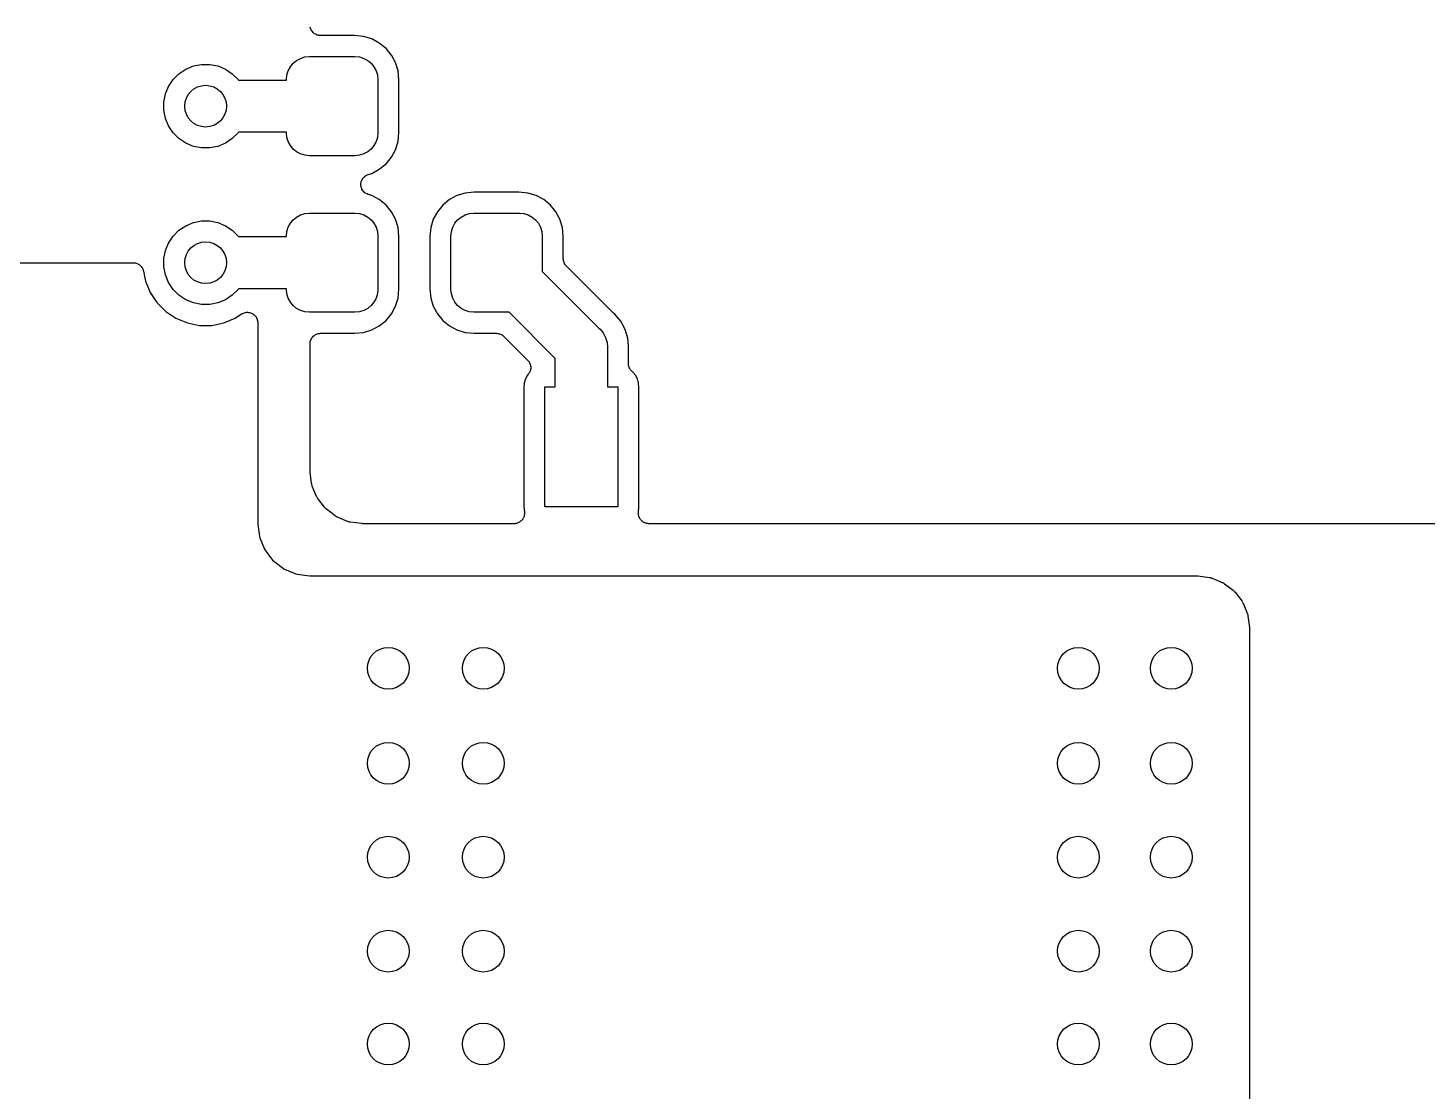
# Model space of a CAD drawing. Extents: x 57.2 to 140.8, y -181.8 to -103.2.
# Drawn here: x 101.8 to 115.2, y -128.44 to -118.25 of the extents above; entities that cross this region are included whole.
import ezdxf

# ---------------------------------------------------------------- set-up
doc = ezdxf.new("R2010")
doc.units = 0
doc.layers.add('BLACK', color=7, linetype='CONTINUOUS')

msp = doc.modelspace()

# ---------------------------------------------------------------- linework, layer by layer
at = {"layer": 'BLACK', "linetype": 'CONTINUOUS'}
for p, q in [((104.505, -118.252), (104.502, -118.243)), ((104.507, -118.261), (104.505, -118.252)), ((104.508, -118.262), (104.507, -118.261)), ((104.507, -118.261), (104.507, -118.261)), ((104.512, -118.27), (104.508, -118.262)), ((104.516, -118.278), (104.512, -118.27)), ((104.517, -118.279), (104.516, -118.278)), ((104.523, -118.286), (104.517, -118.279)), ((104.517, -118.279), (104.517, -118.279)), ((104.529, -118.294), (104.523, -118.286)), ((104.536, -118.3), (104.529, -118.294)), ((104.529, -118.294), (104.529, -118.294)), ((104.529, -118.294), (104.529, -118.294)), ((104.544, -118.306), (104.536, -118.3)), ((104.552, -118.311), (104.544, -118.306)), ((104.544, -118.306), (104.544, -118.306)), ((104.544, -118.306), (104.544, -118.306)), ((104.561, -118.315), (104.552, -118.311)), ((104.561, -118.316), (104.561, -118.315)), ((104.57, -118.319), (104.561, -118.316)), ((104.561, -118.316), (104.561, -118.316)), ((104.579, -118.321), (104.57, -118.319)), ((104.58, -118.321), (104.579, -118.321)), ((104.58, -118.322), (104.58, -118.321)), ((104.589, -118.322), (104.58, -118.322)), ((104.599, -118.324), (104.589, -118.322)), ((104.6, -118.324), (104.599, -118.324)), ((104.599, -118.324), (104.599, -118.324)), ((104.599, -118.324), (104.599, -118.324)), ((104.599, -118.324), (104.599, -118.324)), ((104.926, -118.324), (104.6, -118.324)), ((105.013, -118.332), (104.926, -118.324)), ((105.092, -118.356), (105.013, -118.332)), ((105.164, -118.395), (105.092, -118.356)), ((105.228, -118.447), (105.164, -118.395)), ((105.28, -118.511), (105.228, -118.447)), ((103.383, -118.615), (103.461, -118.6)), ((103.461, -118.6), (103.539, -118.6)), ((103.539, -118.6), (103.617, -118.615)), ((104.312, -118.622), (104.339, -118.589)), ((104.339, -118.589), (104.372, -118.562)), ((104.372, -118.562), (104.41, -118.542)), ((104.41, -118.542), (104.451, -118.529)), ((104.451, -118.529), (104.494, -118.525)), ((104.494, -118.525), (104.931, -118.525)), ((104.931, -118.525), (104.974, -118.529)), ((104.974, -118.529), (105.015, -118.542)), ((105.015, -118.542), (105.053, -118.562)), ((105.053, -118.562), (105.086, -118.589)), ((105.086, -118.589), (105.113, -118.622)), ((105.319, -118.583), (105.28, -118.511)), ((105.343, -118.662), (105.319, -118.583)), ((103.189, -118.745), (103.245, -118.689)), ((103.245, -118.689), (103.311, -118.646)), ((103.311, -118.646), (103.383, -118.615)), ((103.617, -118.615), (103.689, -118.646)), ((103.689, -118.646), (103.755, -118.689)), ((103.755, -118.689), (103.811, -118.745)), ((104.275, -118.744), (104.279, -118.701)), ((104.279, -118.701), (104.292, -118.66)), ((104.292, -118.66), (104.312, -118.622)), ((105.113, -118.622), (105.133, -118.66)), ((105.133, -118.66), (105.146, -118.701)), ((105.146, -118.701), (105.15, -118.744)), ((105.351, -118.749), (105.343, -118.662)), ((103.115, -118.883), (103.146, -118.811)), ((103.146, -118.811), (103.189, -118.745)), ((103.811, -118.745), (103.814, -118.75)), ((103.814, -118.75), (104.275, -118.75)), ((104.275, -118.75), (104.275, -118.744)), ((105.15, -118.744), (105.15, -119.256)), ((105.351, -119.251), (105.351, -118.749)), ((103.1, -118.961), (103.115, -118.883)), ((103.1, -119.039), (103.1, -118.961)), ((103.115, -119.117), (103.1, -119.039)), ((103.146, -119.189), (103.115, -119.117)), ((103.189, -119.255), (103.146, -119.189)), ((103.245, -119.311), (103.189, -119.255)), ((103.811, -119.255), (103.755, -119.311)), ((103.814, -119.25), (103.811, -119.255)), ((104.275, -119.25), (103.814, -119.25)), ((104.275, -119.256), (104.275, -119.25)), ((104.279, -119.299), (104.275, -119.256)), ((105.15, -119.256), (105.146, -119.299)), ((105.343, -119.338), (105.351, -119.251)), ((103.311, -119.354), (103.245, -119.311)), ((103.383, -119.385), (103.311, -119.354)), ((103.461, -119.4), (103.383, -119.385)), ((103.539, -119.4), (103.461, -119.4)), ((103.617, -119.385), (103.539, -119.4)), ((103.689, -119.354), (103.617, -119.385)), ((103.755, -119.311), (103.689, -119.354)), ((104.292, -119.34), (104.279, -119.299)), ((104.312, -119.378), (104.292, -119.34)), ((104.339, -119.411), (104.312, -119.378)), ((105.113, -119.378), (105.086, -119.411)), ((105.133, -119.34), (105.113, -119.378)), ((105.146, -119.299), (105.133, -119.34)), ((105.319, -119.417), (105.343, -119.338)), ((104.372, -119.438), (104.339, -119.411)), ((104.41, -119.458), (104.372, -119.438)), ((104.451, -119.471), (104.41, -119.458)), ((104.494, -119.475), (104.451, -119.471)), ((104.931, -119.475), (104.494, -119.475)), ((104.974, -119.471), (104.931, -119.475)), ((105.015, -119.458), (104.974, -119.471)), ((105.053, -119.438), (105.015, -119.458)), ((105.086, -119.411), (105.053, -119.438)), ((105.228, -119.553), (105.28, -119.489)), ((105.28, -119.489), (105.319, -119.417)), ((105.017, -119.679), (105.024, -119.673)), ((105.024, -119.672), (105.032, -119.667)), ((105.024, -119.673), (105.024, -119.672)), ((105.024, -119.673), (105.024, -119.673)), ((105.032, -119.667), (105.04, -119.662)), ((105.04, -119.662), (105.049, -119.658)), ((105.04, -119.662), (105.04, -119.662)), ((105.04, -119.662), (105.04, -119.662)), ((105.049, -119.658), (105.058, -119.654)), ((105.058, -119.654), (105.092, -119.644)), ((105.058, -119.654), (105.058, -119.654)), ((105.058, -119.654), (105.058, -119.654)), ((105.058, -119.654), (105.058, -119.654)), ((105.092, -119.644), (105.164, -119.605)), ((105.164, -119.605), (105.228, -119.553)), ((104.987, -119.749), (104.988, -119.74)), ((104.987, -119.759), (104.987, -119.749)), ((104.989, -119.769), (104.987, -119.759)), ((104.987, -119.759), (104.987, -119.759)), ((104.987, -119.759), (104.987, -119.759)), ((104.988, -119.739), (104.99, -119.73)), ((104.988, -119.74), (104.988, -119.739)), ((104.988, -119.74), (104.988, -119.74)), ((104.991, -119.778), (104.989, -119.769)), ((104.99, -119.73), (104.991, -119.721)), ((104.991, -119.72), (104.995, -119.711)), ((104.991, -119.721), (104.991, -119.72)), ((104.991, -119.72), (104.991, -119.72)), ((104.995, -119.787), (104.991, -119.778)), ((104.991, -119.778), (104.991, -119.778)), ((104.991, -119.778), (104.991, -119.778)), ((104.995, -119.711), (104.999, -119.703)), ((104.998, -119.796), (104.995, -119.787)), ((105.004, -119.804), (104.998, -119.796)), ((104.998, -119.796), (104.998, -119.796)), ((104.998, -119.796), (104.998, -119.796)), ((104.999, -119.702), (105.005, -119.694)), ((104.999, -119.703), (104.999, -119.702)), ((104.999, -119.702), (104.999, -119.702)), ((105.009, -119.813), (105.004, -119.804)), ((105.005, -119.694), (105.01, -119.686)), ((105.01, -119.686), (105.017, -119.679)), ((105.01, -119.686), (105.01, -119.686)), ((105.01, -119.686), (105.01, -119.686)), ((105.016, -119.819), (105.009, -119.813)), ((105.009, -119.813), (105.009, -119.813)), ((105.009, -119.813), (105.009, -119.813)), ((105.023, -119.827), (105.016, -119.819)), ((105.03, -119.832), (105.023, -119.827)), ((105.023, -119.827), (105.023, -119.827)), ((105.023, -119.827), (105.023, -119.827)), ((105.039, -119.838), (105.03, -119.832)), ((105.048, -119.841), (105.039, -119.838)), ((105.039, -119.838), (105.039, -119.838)), ((105.039, -119.838), (105.039, -119.838)), ((105.057, -119.845), (105.048, -119.841)), ((105.058, -119.846), (105.057, -119.845)), ((105.057, -119.845), (105.057, -119.845)), ((105.057, -119.845), (105.057, -119.845)), ((105.057, -119.845), (105.057, -119.845)), ((105.092, -119.856), (105.058, -119.846)), ((105.164, -119.895), (105.092, -119.856)), ((105.228, -119.947), (105.164, -119.895)), ((105.836, -119.895), (105.772, -119.947)), ((105.908, -119.856), (105.836, -119.895)), ((105.987, -119.832), (105.908, -119.856)), ((106.074, -119.824), (105.987, -119.832)), ((106.501, -119.824), (106.074, -119.824)), ((106.588, -119.832), (106.501, -119.824)), ((106.667, -119.856), (106.588, -119.832)), ((106.739, -119.895), (106.667, -119.856)), ((106.803, -119.947), (106.739, -119.895)), ((104.339, -120.089), (104.372, -120.062)), ((104.372, -120.062), (104.41, -120.042)), ((104.41, -120.042), (104.451, -120.029)), ((104.451, -120.029), (104.494, -120.025)), ((104.494, -120.025), (104.931, -120.025)), ((104.931, -120.025), (104.974, -120.029)), ((104.974, -120.029), (105.015, -120.042)), ((105.015, -120.042), (105.053, -120.062)), ((105.053, -120.062), (105.086, -120.089)), ((105.28, -120.011), (105.228, -119.947)), ((105.319, -120.083), (105.28, -120.011)), ((105.72, -120.011), (105.681, -120.083)), ((105.772, -119.947), (105.72, -120.011)), ((105.914, -120.089), (105.947, -120.062)), ((105.947, -120.062), (105.985, -120.042)), ((105.985, -120.042), (106.026, -120.029)), ((106.026, -120.029), (106.069, -120.025)), ((106.069, -120.025), (106.506, -120.025)), ((106.506, -120.025), (106.549, -120.029)), ((106.549, -120.029), (106.59, -120.042)), ((106.59, -120.042), (106.628, -120.062)), ((106.628, -120.062), (106.661, -120.089)), ((106.855, -120.011), (106.803, -119.947)), ((106.894, -120.083), (106.855, -120.011)), ((103.189, -120.245), (103.245, -120.189)), ((103.245, -120.189), (103.311, -120.146)), ((103.311, -120.146), (103.383, -120.115)), ((103.383, -120.115), (103.461, -120.1)), ((103.461, -120.1), (103.539, -120.1)), ((103.539, -120.1), (103.617, -120.115)), ((103.617, -120.115), (103.689, -120.146)), ((103.689, -120.146), (103.755, -120.189)), ((103.755, -120.189), (103.811, -120.245)), ((104.275, -120.244), (104.279, -120.201)), ((104.279, -120.201), (104.292, -120.16)), ((104.292, -120.16), (104.312, -120.122)), ((104.312, -120.122), (104.339, -120.089)), ((105.086, -120.089), (105.113, -120.122)), ((105.113, -120.122), (105.133, -120.16)), ((105.133, -120.16), (105.146, -120.201)), ((105.146, -120.201), (105.15, -120.244)), ((105.343, -120.162), (105.319, -120.083)), ((105.351, -120.249), (105.343, -120.162)), ((105.657, -120.162), (105.649, -120.249)), ((105.681, -120.083), (105.657, -120.162)), ((105.85, -120.244), (105.854, -120.201)), ((105.854, -120.201), (105.867, -120.16)), ((105.867, -120.16), (105.887, -120.122)), ((105.887, -120.122), (105.914, -120.089)), ((106.661, -120.089), (106.688, -120.122)), ((106.688, -120.122), (106.708, -120.16)), ((106.708, -120.16), (106.721, -120.201)), ((106.721, -120.201), (106.725, -120.244)), ((106.918, -120.162), (106.894, -120.083)), ((106.926, -120.249), (106.918, -120.162)), ((103.115, -120.383), (103.146, -120.311)), ((103.146, -120.311), (103.189, -120.245)), ((103.811, -120.245), (103.814, -120.25)), ((103.814, -120.25), (104.275, -120.25)), ((104.275, -120.25), (104.275, -120.244)), ((105.15, -120.244), (105.15, -120.756)), ((105.351, -120.751), (105.351, -120.249)), ((105.649, -120.249), (105.649, -120.751)), ((105.85, -120.756), (105.85, -120.244)), ((106.725, -120.244), (106.725, -120.584)), ((106.926, -120.461), (106.926, -120.249)), ((103.1, -120.461), (103.115, -120.383)), ((103.1, -120.539), (103.1, -120.461)), ((106.927, -120.47), (106.926, -120.461)), ((106.928, -120.48), (106.927, -120.47)), ((97.5066, -120.5), (102.806, -120.5)), ((102.806, -120.5), (102.807, -120.5)), ((102.807, -120.5), (102.807, -120.5)), ((102.807, -120.5), (102.807, -120.5)), ((102.807, -120.5), (102.808, -120.5)), ((102.808, -120.5), (102.817, -120.501)), ((102.817, -120.501), (102.826, -120.502)), ((102.826, -120.502), (102.827, -120.502)), ((102.827, -120.502), (102.827, -120.502)), ((102.827, -120.502), (102.836, -120.505)), ((102.836, -120.505), (102.845, -120.508)), ((102.845, -120.508), (102.845, -120.508)), ((102.845, -120.508), (102.846, -120.508)), ((102.846, -120.508), (102.854, -120.513)), ((102.854, -120.513), (102.862, -120.517)), ((102.862, -120.517), (102.862, -120.517)), ((102.862, -120.517), (102.863, -120.517)), ((102.863, -120.517), (102.87, -120.524)), ((102.87, -120.524), (102.877, -120.529)), ((102.877, -120.529), (102.877, -120.53)), ((102.877, -120.53), (102.878, -120.53)), ((102.878, -120.53), (102.883, -120.537)), ((102.883, -120.537), (102.889, -120.545)), ((102.889, -120.545), (102.89, -120.545)), ((102.89, -120.545), (102.89, -120.545)), ((102.89, -120.545), (102.894, -120.553)), ((102.894, -120.553), (102.899, -120.562)), ((102.899, -120.562), (102.899, -120.562)), ((102.899, -120.562), (102.899, -120.563)), ((102.899, -120.563), (102.902, -120.571)), ((102.902, -120.571), (102.904, -120.58)), ((102.904, -120.58), (102.923, -120.675)), ((103.115, -120.617), (103.1, -120.539)), ((106.725, -120.584), (107.268, -121.127)), ((106.928, -120.481), (106.928, -120.48)), ((106.928, -120.48), (106.928, -120.48)), ((106.931, -120.489), (106.928, -120.481)), ((106.934, -120.498), (106.931, -120.489)), ((106.934, -120.499), (106.934, -120.498)), ((106.938, -120.507), (106.934, -120.499)), ((106.934, -120.499), (106.934, -120.499)), ((106.943, -120.516), (106.938, -120.507)), ((106.949, -120.524), (106.943, -120.516)), ((106.943, -120.516), (106.943, -120.516)), ((106.943, -120.516), (106.943, -120.516)), ((106.955, -120.531), (106.949, -120.524)), ((106.955, -120.532), (106.955, -120.531)), ((106.956, -120.532), (106.955, -120.532)), ((106.955, -120.532), (106.955, -120.532)), ((107.399, -120.975), (106.956, -120.532)), ((106.956, -120.532), (106.956, -120.532)), ((102.923, -120.675), (102.968, -120.784)), ((103.146, -120.689), (103.115, -120.617)), ((103.189, -120.755), (103.146, -120.689)), ((102.968, -120.784), (103.034, -120.882)), ((103.245, -120.811), (103.189, -120.755)), ((103.311, -120.854), (103.245, -120.811)), ((103.383, -120.885), (103.311, -120.854)), ((103.689, -120.854), (103.617, -120.885)), ((103.755, -120.811), (103.689, -120.854)), ((103.811, -120.755), (103.755, -120.811)), ((103.814, -120.75), (103.811, -120.755)), ((104.275, -120.75), (103.814, -120.75)), ((104.275, -120.756), (104.275, -120.75)), ((104.279, -120.799), (104.275, -120.756)), ((104.292, -120.84), (104.279, -120.799)), ((104.312, -120.878), (104.292, -120.84)), ((104.339, -120.911), (104.312, -120.878)), ((105.113, -120.878), (105.086, -120.911)), ((105.133, -120.84), (105.113, -120.878)), ((105.146, -120.799), (105.133, -120.84)), ((105.15, -120.756), (105.146, -120.799)), ((105.319, -120.917), (105.343, -120.838)), ((105.343, -120.838), (105.351, -120.751)), ((105.649, -120.751), (105.657, -120.838)), ((105.657, -120.838), (105.681, -120.917)), ((105.854, -120.799), (105.85, -120.756)), ((105.867, -120.84), (105.854, -120.799)), ((105.887, -120.878), (105.867, -120.84)), ((105.914, -120.911), (105.887, -120.878)), ((103.034, -120.882), (103.118, -120.966)), ((103.118, -120.966), (103.216, -121.032)), ((103.461, -120.9), (103.383, -120.885)), ((103.539, -120.9), (103.461, -120.9)), ((103.617, -120.885), (103.539, -120.9)), ((103.784, -121.032), (103.844, -120.991)), ((103.844, -120.991), (103.845, -120.991)), ((103.845, -120.991), (103.845, -120.991)), ((103.845, -120.991), (103.845, -120.991)), ((103.845, -120.991), (103.846, -120.991)), ((103.846, -120.991), (103.854, -120.986)), ((103.854, -120.986), (103.863, -120.982)), ((103.863, -120.982), (103.872, -120.979)), ((103.863, -120.982), (103.863, -120.982)), ((103.863, -120.982), (103.863, -120.982)), ((103.872, -120.979), (103.881, -120.976)), ((103.881, -120.976), (103.881, -120.976)), ((103.881, -120.976), (103.882, -120.976)), ((103.882, -120.976), (103.891, -120.975)), ((103.891, -120.975), (103.901, -120.975)), ((103.901, -120.975), (103.901, -120.975)), ((103.901, -120.975), (103.901, -120.975)), ((103.901, -120.975), (103.911, -120.976)), ((103.911, -120.976), (103.92, -120.977)), ((103.92, -120.977), (103.92, -120.977)), ((103.92, -120.977), (103.921, -120.977)), ((103.921, -120.977), (103.93, -120.98)), ((103.93, -120.98), (103.939, -120.982)), ((103.939, -120.982), (103.939, -120.983)), ((103.939, -120.983), (103.939, -120.983)), ((103.939, -120.983), (103.948, -120.987)), ((103.948, -120.987), (103.956, -120.992)), ((103.956, -120.992), (103.956, -120.992)), ((103.956, -120.992), (103.956, -120.992)), ((103.956, -120.992), (103.964, -120.998)), ((103.964, -120.998), (103.971, -121.004)), ((103.971, -121.004), (103.971, -121.004)), ((103.971, -121.004), (103.971, -121.004)), ((103.971, -121.004), (103.977, -121.012)), ((103.977, -121.012), (103.983, -121.019)), ((104.372, -120.938), (104.339, -120.911)), ((104.41, -120.958), (104.372, -120.938)), ((104.451, -120.971), (104.41, -120.958)), ((104.494, -120.975), (104.451, -120.971)), ((104.931, -120.975), (104.494, -120.975)), ((104.974, -120.971), (104.931, -120.975)), ((105.015, -120.958), (104.974, -120.971)), ((105.053, -120.938), (105.015, -120.958)), ((105.086, -120.911), (105.053, -120.938)), ((105.228, -121.053), (105.28, -120.989)), ((105.28, -120.989), (105.319, -120.917)), ((105.681, -120.917), (105.72, -120.989)), ((105.72, -120.989), (105.772, -121.053)), ((105.947, -120.938), (105.914, -120.911)), ((105.985, -120.958), (105.947, -120.938)), ((106.026, -120.971), (105.985, -120.958)), ((106.069, -120.975), (106.026, -120.971)), ((106.409, -120.975), (106.069, -120.975)), ((106.85, -121.416), (106.409, -120.975)), ((107.402, -120.978), (107.399, -120.975)), ((107.405, -120.981), (107.402, -120.978)), ((107.406, -120.982), (107.405, -120.981)), ((107.42, -120.993), (107.406, -120.982)), ((107.476, -121.061), (107.42, -120.993)), ((103.216, -121.032), (103.325, -121.077)), ((103.325, -121.077), (103.441, -121.1)), ((103.441, -121.1), (103.559, -121.1)), ((103.559, -121.1), (103.675, -121.077)), ((103.675, -121.077), (103.784, -121.032)), ((103.983, -121.019), (103.983, -121.019)), ((103.983, -121.019), (103.984, -121.02)), ((103.984, -121.02), (103.988, -121.028)), ((103.988, -121.028), (103.992, -121.037)), ((103.992, -121.037), (103.993, -121.037)), ((103.993, -121.037), (103.993, -121.037)), ((103.993, -121.037), (103.995, -121.046)), ((103.995, -121.046), (103.998, -121.055)), ((103.998, -121.055), (103.998, -121.055)), ((103.998, -121.055), (103.998, -121.056)), ((103.998, -121.056), (103.999, -121.065)), ((103.999, -121.065), (104, -121.075)), ((104, -121.075), (104, -122.997)), ((105.013, -121.168), (105.092, -121.144)), ((105.092, -121.144), (105.164, -121.105)), ((105.164, -121.105), (105.228, -121.053)), ((105.772, -121.053), (105.836, -121.105)), ((105.836, -121.105), (105.908, -121.144)), ((105.908, -121.144), (105.987, -121.168)), ((107.268, -121.127), (107.278, -121.135)), ((107.278, -121.135), (107.309, -121.173)), ((107.518, -121.139), (107.476, -121.061)), ((107.543, -121.224), (107.518, -121.139)), ((104.5, -121.275), (104.501, -121.266)), ((104.5, -121.276), (104.5, -121.275)), ((104.5, -122.493), (104.5, -121.276)), ((104.5, -121.276), (104.5, -121.276)), ((104.5, -121.276), (104.5, -121.276)), ((104.5, -121.276), (104.5, -121.276)), ((104.501, -121.266), (104.502, -121.256)), ((104.502, -121.256), (104.505, -121.247)), ((104.502, -121.256), (104.502, -121.256)), ((104.502, -121.256), (104.502, -121.256)), ((104.505, -121.247), (104.508, -121.238)), ((104.508, -121.237), (104.513, -121.229)), ((104.508, -121.238), (104.508, -121.237)), ((104.508, -121.237), (104.508, -121.237)), ((104.513, -121.229), (104.517, -121.221)), ((104.517, -121.22), (104.524, -121.213)), ((104.517, -121.221), (104.517, -121.22)), ((104.517, -121.22), (104.517, -121.22)), ((104.524, -121.213), (104.53, -121.205)), ((104.53, -121.205), (104.537, -121.199)), ((104.53, -121.205), (104.53, -121.205)), ((104.53, -121.205), (104.53, -121.205)), ((104.537, -121.199), (104.545, -121.193)), ((104.545, -121.193), (104.554, -121.188)), ((104.545, -121.193), (104.545, -121.193)), ((104.545, -121.193), (104.545, -121.193)), ((104.554, -121.188), (104.562, -121.184)), ((104.562, -121.184), (104.562, -121.184)), ((104.562, -121.184), (104.563, -121.184)), ((104.563, -121.184), (104.572, -121.181)), ((104.572, -121.181), (104.581, -121.178)), ((104.581, -121.178), (104.591, -121.177)), ((104.581, -121.178), (104.581, -121.178)), ((104.581, -121.178), (104.581, -121.178)), ((104.591, -121.177), (104.6, -121.176)), ((104.6, -121.176), (104.926, -121.176)), ((104.926, -121.176), (105.013, -121.168)), ((105.987, -121.168), (106.074, -121.176)), ((106.074, -121.176), (106.286, -121.176)), ((106.286, -121.176), (106.286, -121.176)), ((106.286, -121.176), (106.286, -121.176)), ((106.286, -121.176), (106.286, -121.176)), ((106.286, -121.176), (106.288, -121.176)), ((106.288, -121.176), (106.297, -121.177)), ((106.297, -121.177), (106.306, -121.178)), ((106.306, -121.178), (106.306, -121.179)), ((106.306, -121.179), (106.307, -121.179)), ((106.307, -121.179), (106.316, -121.181)), ((106.316, -121.181), (106.325, -121.184)), ((106.325, -121.184), (106.325, -121.184)), ((106.325, -121.184), (106.326, -121.185)), ((106.326, -121.185), (106.334, -121.189)), ((106.334, -121.189), (106.342, -121.193)), ((106.342, -121.193), (106.342, -121.194)), ((106.342, -121.194), (106.343, -121.194)), ((106.343, -121.194), (106.35, -121.2)), ((106.35, -121.2), (106.357, -121.206)), ((106.357, -121.206), (106.585, -121.434)), ((107.309, -121.173), (107.332, -121.216)), ((107.332, -121.216), (107.337, -121.234)), ((107.337, -121.234), (107.346, -121.263)), ((107.346, -121.263), (107.351, -121.312)), ((107.55, -121.295), (107.543, -121.224)), ((106.85, -121.69), (106.85, -121.416)), ((107.351, -121.312), (107.35, -121.325)), ((107.35, -121.325), (107.35, -121.69)), ((107.552, -121.312), (107.55, -121.295)), ((107.55, -121.295), (107.55, -121.295)), ((107.55, -121.33), (107.552, -121.312)), ((107.55, -121.334), (107.55, -121.33)), ((107.55, -121.338), (107.55, -121.334)), ((107.55, -121.34), (107.55, -121.338)), ((107.55, -121.466), (107.55, -121.34)), ((106.585, -121.434), (106.586, -121.435)), ((106.586, -121.435), (106.589, -121.438)), ((106.589, -121.438), (106.592, -121.442)), ((106.592, -121.442), (106.595, -121.446)), ((106.595, -121.446), (106.598, -121.45)), ((106.598, -121.45), (106.6, -121.454)), ((106.6, -121.454), (106.603, -121.458)), ((106.604, -121.548), (106.602, -121.552)), ((106.603, -121.458), (106.605, -121.463)), ((106.606, -121.544), (106.604, -121.548)), ((106.605, -121.463), (106.607, -121.467)), ((106.608, -121.539), (106.606, -121.544)), ((106.607, -121.467), (106.608, -121.472)), ((106.608, -121.472), (106.61, -121.476)), ((106.61, -121.534), (106.608, -121.539)), ((106.61, -121.476), (106.611, -121.481)), ((106.611, -121.529), (106.61, -121.534)), ((106.611, -121.481), (106.612, -121.486)), ((106.612, -121.525), (106.611, -121.529)), ((106.612, -121.486), (106.613, -121.491)), ((106.613, -121.52), (106.612, -121.525)), ((106.613, -121.491), (106.614, -121.495)), ((106.614, -121.515), (106.613, -121.52)), ((106.614, -121.495), (106.614, -121.5)), ((106.614, -121.5), (106.614, -121.506)), ((106.614, -121.506), (106.614, -121.51)), ((106.614, -121.51), (106.614, -121.515)), ((107.55, -121.47), (107.55, -121.466)), ((107.55, -121.475), (107.55, -121.47)), ((107.551, -121.48), (107.55, -121.475)), ((107.552, -121.485), (107.551, -121.48)), ((107.553, -121.49), (107.552, -121.485)), ((107.554, -121.494), (107.553, -121.49)), ((107.556, -121.499), (107.554, -121.494)), ((107.558, -121.504), (107.556, -121.499)), ((107.56, -121.508), (107.558, -121.504)), ((107.561, -121.512), (107.56, -121.508)), ((107.564, -121.517), (107.561, -121.512)), ((107.567, -121.521), (107.564, -121.517)), ((107.569, -121.525), (107.567, -121.521)), ((107.572, -121.528), (107.569, -121.525)), ((107.576, -121.532), (107.572, -121.528)), ((107.579, -121.537), (107.576, -121.532)), ((107.582, -121.539), (107.579, -121.537)), ((107.585, -121.542), (107.582, -121.539)), ((107.587, -121.543), (107.585, -121.542)), ((107.592, -121.548), (107.587, -121.543)), ((107.617, -121.578), (107.592, -121.548)), ((106.553, -121.651), (106.549, -121.695)), ((106.564, -121.613), (106.553, -121.651)), ((106.583, -121.578), (106.564, -121.613)), ((106.591, -121.568), (106.583, -121.578)), ((106.594, -121.564), (106.591, -121.568)), ((106.597, -121.561), (106.594, -121.564)), ((106.599, -121.556), (106.597, -121.561)), ((106.602, -121.552), (106.599, -121.556)), ((107.636, -121.613), (107.617, -121.578)), ((107.647, -121.651), (107.636, -121.613)), ((107.651, -121.695), (107.647, -121.651)), ((106.549, -121.695), (106.549, -122.835)), ((106.75, -122.84), (106.75, -121.69)), ((106.75, -121.69), (106.85, -121.69)), ((107.35, -121.69), (107.45, -121.69)), ((107.45, -121.69), (107.45, -122.84)), ((107.651, -122.835), (107.651, -121.695)), ((104.501, -122.499), (104.5, -122.493)), ((104.501, -122.505), (104.501, -122.499)), ((104.501, -122.506), (104.501, -122.505)), ((104.515, -122.616), (104.501, -122.506)), ((104.516, -122.619), (104.515, -122.616)), ((104.516, -122.622), (104.516, -122.619)), ((104.518, -122.628), (104.516, -122.622)), ((104.52, -122.635), (104.518, -122.628)), ((104.521, -122.638), (104.52, -122.635)), ((104.522, -122.64), (104.521, -122.638)), ((104.522, -122.642), (104.522, -122.64)), ((104.562, -122.738), (104.522, -122.642)), ((104.563, -122.74), (104.562, -122.738)), ((104.564, -122.743), (104.563, -122.74)), ((104.568, -122.749), (104.564, -122.743)), ((104.571, -122.755), (104.568, -122.749)), ((104.573, -122.757), (104.571, -122.755)), ((104.574, -122.759), (104.573, -122.757)), ((104.575, -122.76), (104.574, -122.759)), ((104.638, -122.843), (104.575, -122.76)), ((104.64, -122.845), (104.638, -122.843)), ((104.642, -122.847), (104.64, -122.845)), ((104.647, -122.852), (104.642, -122.847)), ((104.652, -122.857), (104.647, -122.852)), ((104.654, -122.859), (104.652, -122.857)), ((104.656, -122.861), (104.654, -122.859)), ((104.657, -122.862), (104.656, -122.861)), ((104.74, -122.925), (104.657, -122.862)), ((106.549, -122.835), (106.554, -122.889)), ((106.554, -122.889), (106.554, -122.892)), ((107.45, -122.84), (106.75, -122.84)), ((107.646, -122.888), (107.651, -122.835)), ((107.646, -122.89), (107.646, -122.888)), ((107.646, -122.895), (107.646, -122.89)), ((104, -122.997), (104, -123.003)), ((104, -123.003), (104.016, -123.123)), ((104.742, -122.926), (104.74, -122.925)), ((104.744, -122.928), (104.742, -122.926)), ((104.75, -122.932), (104.744, -122.928)), ((104.756, -122.935), (104.75, -122.932)), ((104.759, -122.936), (104.756, -122.935)), ((104.761, -122.938), (104.759, -122.936)), ((104.762, -122.938), (104.761, -122.938)), ((104.858, -122.978), (104.762, -122.938)), ((104.861, -122.979), (104.858, -122.978)), ((104.863, -122.98), (104.861, -122.979)), ((104.87, -122.982), (104.863, -122.98)), ((104.877, -122.984), (104.87, -122.982)), ((104.88, -122.984), (104.877, -122.984)), ((104.882, -122.984), (104.88, -122.984)), ((104.884, -122.985), (104.882, -122.984)), ((104.994, -122.999), (104.884, -122.985)), ((104.999, -122.999), (104.994, -122.999)), ((105.005, -123), (104.999, -122.999)), ((105.007, -123), (105.005, -123)), ((106.455, -123), (105.007, -123)), ((106.459, -123), (106.455, -123)), ((106.464, -123), (106.459, -123)), ((106.469, -122.999), (106.464, -123)), ((106.474, -122.998), (106.469, -122.999)), ((106.479, -122.997), (106.474, -122.998)), ((106.483, -122.996), (106.479, -122.997)), ((106.488, -122.994), (106.483, -122.996)), ((106.493, -122.992), (106.488, -122.994)), ((106.497, -122.99), (106.493, -122.992)), ((106.501, -122.989), (106.497, -122.99)), ((106.505, -122.986), (106.501, -122.989)), ((106.51, -122.983), (106.505, -122.986)), ((106.514, -122.98), (106.51, -122.983)), ((106.517, -122.978), (106.514, -122.98)), ((106.521, -122.974), (106.517, -122.978)), ((106.525, -122.971), (106.521, -122.974)), ((106.528, -122.967), (106.525, -122.971)), ((106.531, -122.964), (106.528, -122.967)), ((106.534, -122.96), (106.531, -122.964)), ((106.538, -122.956), (106.534, -122.96)), ((106.54, -122.952), (106.538, -122.956)), ((106.542, -122.948), (106.54, -122.952)), ((106.544, -122.943), (106.542, -122.948)), ((106.547, -122.939), (106.544, -122.943)), ((106.548, -122.934), (106.547, -122.939)), ((106.55, -122.93), (106.548, -122.934)), ((106.551, -122.925), (106.55, -122.93)), ((106.553, -122.92), (106.551, -122.925)), ((106.554, -122.911), (106.553, -122.916)), ((106.553, -122.916), (106.553, -122.92)), ((106.554, -122.892), (106.554, -122.896)), ((106.554, -122.896), (106.555, -122.901)), ((106.555, -122.901), (106.554, -122.906)), ((106.554, -122.906), (106.554, -122.911)), ((107.645, -122.899), (107.646, -122.895)), ((107.646, -122.904), (107.645, -122.899)), ((107.646, -122.91), (107.646, -122.904)), ((107.647, -122.914), (107.646, -122.91)), ((107.647, -122.919), (107.647, -122.914)), ((107.649, -122.924), (107.647, -122.919)), ((107.65, -122.929), (107.649, -122.924)), ((107.651, -122.933), (107.65, -122.929)), ((107.653, -122.937), (107.651, -122.933)), ((107.655, -122.942), (107.653, -122.937)), ((107.657, -122.947), (107.655, -122.942)), ((107.659, -122.951), (107.657, -122.947)), ((107.662, -122.955), (107.659, -122.951)), ((107.665, -122.959), (107.662, -122.955)), ((107.668, -122.963), (107.665, -122.959)), ((107.671, -122.966), (107.668, -122.963)), ((107.674, -122.97), (107.671, -122.966)), ((107.678, -122.973), (107.674, -122.97)), ((107.681, -122.977), (107.678, -122.973)), ((107.685, -122.98), (107.681, -122.977)), ((107.689, -122.983), (107.685, -122.98)), ((107.693, -122.985), (107.689, -122.983)), ((107.698, -122.988), (107.693, -122.985)), ((107.702, -122.99), (107.698, -122.988)), ((107.706, -122.992), (107.702, -122.99)), ((107.711, -122.993), (107.706, -122.992)), ((107.716, -122.995), (107.711, -122.993)), ((107.72, -122.996), (107.716, -122.995)), ((107.725, -122.998), (107.72, -122.996)), ((107.73, -122.998), (107.725, -122.998)), ((107.735, -122.999), (107.73, -122.998)), ((107.739, -122.999), (107.735, -122.999)), ((107.744, -123), (107.739, -122.999)), ((107.745, -123), (107.744, -123)), ((120.493, -123), (107.745, -123)), ((104.016, -123.123), (104.02, -123.135)), ((104.02, -123.135), (104.064, -123.244)), ((104.064, -123.244), (104.071, -123.255)), ((104.071, -123.255), (104.142, -123.348)), ((104.142, -123.348), (104.152, -123.358)), ((104.152, -123.358), (104.245, -123.429)), ((104.245, -123.429), (104.256, -123.436)), ((104.256, -123.436), (104.365, -123.48)), ((104.365, -123.48), (104.377, -123.484)), ((104.377, -123.484), (104.497, -123.5)), ((104.497, -123.5), (104.503, -123.5)), ((104.503, -123.5), (112.993, -123.5)), ((112.993, -123.5), (112.995, -123.5)), ((112.995, -123.5), (113.001, -123.501)), ((113.001, -123.501), (113.006, -123.501)), ((113.006, -123.501), (113.116, -123.515)), ((113.116, -123.515), (113.118, -123.516)), ((113.118, -123.516), (113.12, -123.516)), ((113.12, -123.516), (113.123, -123.516)), ((113.123, -123.516), (113.13, -123.518)), ((113.13, -123.518), (113.137, -123.52)), ((113.137, -123.52), (113.139, -123.521)), ((113.139, -123.521), (113.142, -123.522)), ((113.142, -123.522), (113.238, -123.562)), ((113.238, -123.562), (113.239, -123.562)), ((113.239, -123.562), (113.241, -123.564)), ((113.241, -123.564), (113.244, -123.565)), ((113.244, -123.565), (113.25, -123.568)), ((113.25, -123.568), (113.256, -123.572)), ((113.256, -123.572), (113.258, -123.574)), ((113.258, -123.574), (113.26, -123.575)), ((113.26, -123.575), (113.343, -123.638)), ((113.343, -123.638), (113.344, -123.639)), ((113.344, -123.639), (113.346, -123.641)), ((113.346, -123.641), (113.348, -123.643)), ((113.348, -123.643), (113.353, -123.648)), ((113.353, -123.648), (113.358, -123.653)), ((113.358, -123.653), (113.36, -123.655)), ((113.36, -123.655), (113.362, -123.657)), ((113.362, -123.657), (113.425, -123.74)), ((113.425, -123.74), (113.426, -123.741)), ((113.426, -123.741), (113.427, -123.743)), ((113.427, -123.743), (113.429, -123.745)), ((113.429, -123.745), (113.432, -123.751)), ((113.432, -123.751), (113.436, -123.757)), ((113.436, -123.757), (113.437, -123.76)), ((113.437, -123.76), (113.438, -123.762)), ((113.438, -123.762), (113.478, -123.858)), ((113.478, -123.858), (113.478, -123.86)), ((113.478, -123.86), (113.479, -123.862)), ((113.479, -123.862), (113.48, -123.865)), ((113.48, -123.865), (113.482, -123.872)), ((113.482, -123.872), (113.484, -123.878)), ((113.484, -123.878), (113.484, -123.881)), ((113.484, -123.881), (113.485, -123.884)), ((113.485, -123.884), (113.499, -123.994)), ((113.499, -123.994), (113.499, -123.995)), ((113.499, -123.995), (113.499, -124.001)), ((113.499, -124.001), (113.5, -124.007)), ((113.5, -124.007), (113.5, -140.493))]:
    msp.add_line(p, q, dxfattribs=at)
at = {"layer": 'BLACK'}
for centre in [(103.5, -119), (103.5, -120.5), (105.25, -124.385), (106.16, -124.385), (111.86, -124.385), (112.75, -124.385), (105.25, -125.295), (106.16, -125.295), (111.86, -125.295), (112.75, -125.295), (105.25, -126.195), (106.16, -126.195), (111.86, -126.195), (112.75, -126.195), (105.25, -127.095), (106.16, -127.095), (111.86, -127.095), (112.75, -127.095), (105.25, -127.985), (106.16, -127.985), (111.86, -127.985), (112.75, -127.985)]:
    msp.add_circle(centre, 0.2, dxfattribs=at)

doc.saveas('drawing.dxf')
